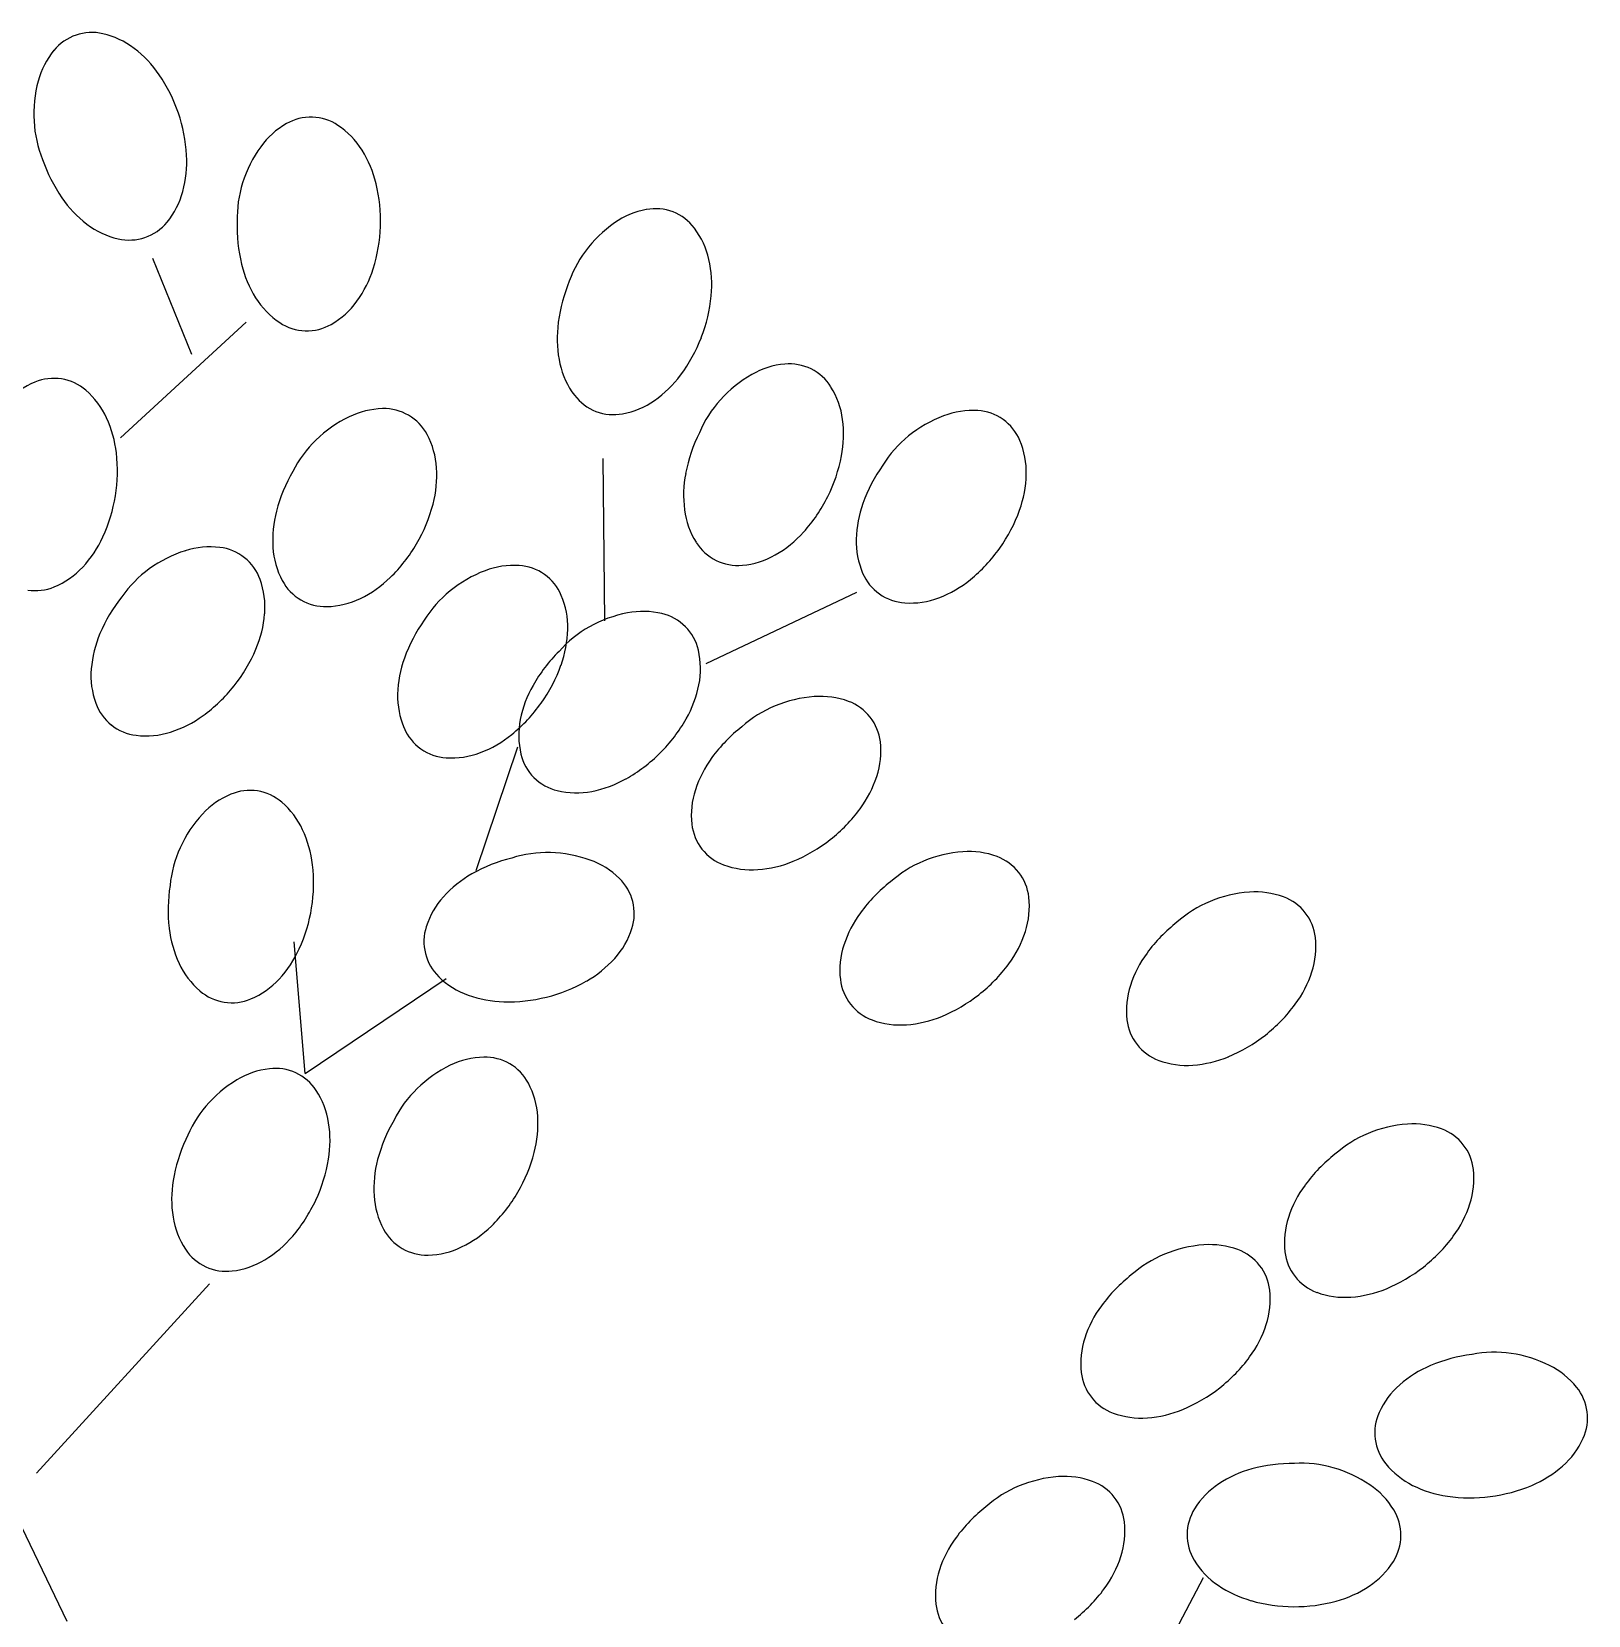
# Model space of a CAD drawing. Header units: millimetres. Extents: x 83956 to 461956, y 36707 to 125807.
# Drawn here: x 134704 to 135488, y 62127 to 62924 of the extents above; entities that cross this region are included whole.
import ezdxf

# ---------------------------------------------------------------- set-up
doc = ezdxf.new("R2010")
doc.units = ezdxf.units.MM
doc.header["$LTSCALE"] = 100
doc.header["$MEASUREMENT"] = 0
doc.layers.add('ARCH', color=9, linetype='CONTINUOUS')

msp = doc.modelspace()

# ---------------------------------------------------------------- linework, layer by layer
at = {"layer": 'ARCH'}
for p, q in [((134785.07, 62761.97), (134765.44, 62810.3)), ((134749.21, 62720.01), (134812.45, 62778.13)), ((134993.06, 62627.84), (134992.16, 62709.46)), ((135044.1, 62606.37), (135119.81, 62642.15)), ((134928.28, 62502.03), (134949.26, 62564.33)), ((134842.14, 62399.8), (134836.63, 62466.21)), ((134842.14, 62399.8), (134913.13, 62447.64)), ((134722.36, 62123.89), (134616.17, 62344.13)), ((134706.84, 62198.7), (134794, 62293.92)), ((135233.46, 62030.97), (135294.47, 62146.04))]:
    msp.add_line(p, q, dxfattribs=at)
for centre, major_axis, start_param, end_param in [((134734.73, 62899.33), (-14.59, 19.94), -0.303257, 0.250042), ((134734.73, 62899.33), (-14.59, 19.93), -0.856771, -0.303472), ((134731.08, 62883.35), (-24.27, 33.16), -1.283545, -0.856785), ((134747.39, 62888.91), (-24.27, 33.17), 0.24997, 0.676729), ((134721.1, 62870.28), (-33.98, 46.44), 4.679974, 4.999761), ((134769.36, 62883.01), (-37.7, 51.53), 0.676717, 0.996504), ((134702.59, 62857.63), (-47.21, 64.54), 4.409209, 4.680159), ((134702.59, 62857.63), (-47.23, 64.52), 4.137887, 4.408837), ((134844.96, 62856.7), (-14.59, 19.93), -0.665449, -0.11215), ((134844.96, 62856.7), (-14.59, 19.94), -1.218574, -0.665275), ((134765.39, 62882.78), (-35.34, 48.33), 0.996819, 1.327132), ((134853.1, 62842.47), (-24.27, 33.17), -0.111973, 0.314787), ((134835.88, 62843.05), (-24.27, 33.17), 4.637799, 5.064558), ((134871.56, 62829.17), (-37.69, 51.53), 0.314922, 0.634709), ((134821.92, 62834.36), (-33.96, 46.45), 4.318309, 4.638096), ((134785.65, 62885.93), (-47.21, 64.54), 1.267515, 1.538465), ((134724.97, 62858.92), (-33.98, 46.44), 3.818365, 4.138152), ((134767.14, 62873.28), (-33.98, 46.44), 1.53836, 1.858147), ((134740.86, 62854.65), (-24.27, 33.17), 3.391595, 3.818355), ((134867.77, 62830.36), (-35.35, 48.33), 0.63468, 0.964993), ((134800.13, 62829.09), (-47.2, 64.54), 4.047321, 4.318272), ((135021.42, 62794.49), (-24.26, 33.17), -0.447077, -0.020317), ((135018.42, 62810.61), (-14.58, 19.94), -1.000399, -0.4471), ((135018.42, 62810.61), (-14.59, 19.94), -1.553793, -1.000494), ((134757.16, 62860.21), (-24.26, 33.17), 1.858442, 2.285202), ((134753.51, 62844.23), (-14.59, 19.94), 2.838303, 3.391602), ((134887.83, 62826.13), (-47.21, 64.54), 0.905544, 1.176494), ((134800.13, 62829.09), (-47.21, 64.54), 3.776291, 4.047242), ((135034.48, 62775.86), (-37.69, 51.53), -0.020357, 0.29943), ((135005.35, 62800.7), (-24.26, 33.17), 4.302727, 4.729486), ((134753.51, 62844.23), (-14.59, 19.94), 2.28495, 2.838249), ((135031.29, 62778.23), (-35.35, 48.32), 0.299321, 0.629634), ((134989.31, 62797.08), (-33.99, 46.43), 3.982642, 4.302429), ((134866.04, 62820.86), (-33.98, 46.44), 1.176478, 1.496265), ((134821.52, 62822.36), (-33.96, 46.45), 3.456694, 3.776481), ((135048.85, 62767.64), (-47.22, 64.53), 0.570134, 0.841084), ((134852.08, 62812.17), (-24.27, 33.17), 1.496247, 1.923007), ((134834.86, 62812.75), (-24.26, 33.17), 3.029651, 3.456411), ((134967, 62799.28), (-47.2, 64.54), 3.712024, 3.982974), ((134843, 62798.52), (-14.59, 19.94), 1.923063, 2.476362), ((134843, 62798.52), (-14.59, 19.94), 2.476363, 3.029662), ((135026.53, 62769.83), (-33.96, 46.45), 0.841504, 1.161291), ((134967, 62799.28), (-47.21, 64.54), 3.44107, 3.712021), ((135010.49, 62766.21), (-24.27, 33.17), 1.16099, 1.58775), ((135087.39, 62716.17), (-24.26, 33.17), -0.539523, -0.112763), ((135085.88, 62732.49), (-14.59, 19.93), -1.0932, -0.539901), ((135085.88, 62732.49), (-14.59, 19.94), 4.63695, 5.190249), ((134721.85, 62710.04), (-24.26, 33.17), -0.237137, 0.189623), ((134715.55, 62725.17), (-14.58, 19.94), -0.790289, -0.23699), ((134715.55, 62725.17), (-14.59, 19.94), -1.343861, -0.790562), ((134984.98, 62785.89), (-33.98, 46.44), 3.121154, 3.440941), ((135098.66, 62696.41), (-37.7, 51.53), -0.112974, 0.206813), ((135071.96, 62723.84), (-24.26, 33.17), 4.210145, 4.636905), ((134704.83, 62712.76), (-24.26, 33.17), 4.51269, 4.93945), ((134997.43, 62756.31), (-14.58, 19.94), 1.587909, 2.141208), ((134994.42, 62772.42), (-24.27, 33.17), 2.694308, 3.121068), ((135095.71, 62699.06), (-35.35, 48.33), 0.207018, 0.537331), ((134689.9, 62705.88), (-33.97, 46.44), 4.192999, 4.512786), ((134892.1, 62673.08), (-37.7, 51.53), -0.179566, 0.140221), ((134882.16, 62693.55), (-24.27, 33.16), -0.606465, -0.179705), ((134881.75, 62709.94), (-14.59, 19.94), -1.159732, -0.606433), ((134881.75, 62709.94), (-14.59, 19.94), 4.570205, 5.123504), ((134997.43, 62756.31), (-14.58, 19.94), 2.141183, 2.694482), ((135055.65, 62721.72), (-33.96, 46.45), 3.890604, 4.210391), ((135186.26, 62671.36), (-37.7, 51.53), -0.268041, 0.051746), ((135178.17, 62692.63), (-24.26, 33.17), -0.694759, -0.267999), ((135179.21, 62708.99), (-14.59, 19.94), -1.248167, -0.694868), ((135179.21, 62708.99), (-14.59, 19.94), 4.481676, 5.034975), ((134867.28, 62702.23), (-24.26, 33.17), 4.143524, 4.570284), ((135112.21, 62686.89), (-47.23, 64.53), 0.477591, 0.748541), ((135183.75, 62674.44), (-35.36, 48.32), 0.051587, 0.381899), ((134889.33, 62675.93), (-35.35, 48.33), 0.140231, 0.470544), ((135164.11, 62702.59), (-24.26, 33.17), 4.055129, 4.481889), ((134667.62, 62703.37), (-47.2, 64.55), 3.922202, 4.193152), ((134850.87, 62701.2), (-33.98, 46.44), 3.823701, 4.143488), ((135033.64, 62725.96), (-47.22, 64.53), 3.619227, 3.890178), ((135198.17, 62659.87), (-47.21, 64.53), 0.322636, 0.593587), ((134904.98, 62662.69), (-47.22, 64.53), 0.411047, 0.681998), ((135090.2, 62691.14), (-33.98, 46.44), 0.748601, 1.068388), ((135147.67, 62703.01), (-33.96, 46.45), 3.735524, 4.055311), ((134667.62, 62703.37), (-47.23, 64.53), 3.650787, 3.921738), ((135033.64, 62725.96), (-47.21, 64.54), 3.34847, 3.61942), ((134883.3, 62668.39), (-33.98, 46.43), 0.681907, 1.001694), ((134829.18, 62706.9), (-47.2, 64.54), 3.552892, 3.823843), ((135073.89, 62689.02), (-24.26, 33.17), 1.068715, 1.495475), ((135177.08, 62667.46), (-33.99, 46.43), 0.593263, 0.91305), ((135126.58, 62710.61), (-47.21, 64.53), 3.464232, 3.735182), ((134688, 62694.03), (-33.98, 46.44), 3.331191, 3.650978), ((134794.25, 62623.96), (-24.26, 33.17), -0.750159, -0.3234), ((134829.18, 62706.9), (-47.22, 64.53), 3.28175, 3.5527), ((135059.97, 62680.36), (-14.59, 19.94), 1.495327, 2.048626), ((135050.31, 62710.97), (-33.97, 46.44), 3.028679, 3.348466), ((135160.64, 62667.89), (-24.27, 33.16), 0.913269, 1.340028), ((134801.15, 62602.28), (-37.69, 51.53), -0.323497, -0.00371), ((134796.19, 62640.24), (-14.59, 19.94), -1.303731, -0.750432), ((134796.19, 62640.24), (-14.58, 19.94), 4.426274, 4.979573), ((134866.88, 62667.36), (-24.27, 33.17), 1.001889, 1.428648), ((135059.97, 62680.36), (-14.58, 19.94), 2.04879, 2.602089), ((135058.46, 62696.69), (-24.26, 33.17), 2.601947, 3.028707), ((135126.58, 62710.61), (-47.21, 64.54), 3.193344, 3.464294), ((134700.04, 62682.82), (-24.27, 33.17), 2.904398, 3.331157), ((134798.82, 62605.49), (-35.36, 48.32), -0.004001, 0.326312), ((134844.82, 62690.83), (-33.98, 46.44), 2.962007, 3.281794), ((134955.38, 62593.35), (-37.69, 51.53), -0.26801, 0.051777), ((134947.29, 62614.61), (-24.27, 33.17), -0.694842, -0.268083), ((134948.33, 62630.97), (-14.59, 19.94), -1.248167, -0.694868), ((134948.33, 62630.97), (-14.59, 19.94), 4.481724, 5.035023), ((135145.55, 62661.49), (-14.59, 19.94), 1.340203, 1.893502), ((134706.34, 62667.69), (-14.58, 19.94), 2.351302, 2.904601), ((134780.77, 62634.69), (-24.27, 33.17), 3.999452, 4.426212), ((134852.42, 62659.65), (-14.59, 19.94), 1.42861, 1.981909), ((134952.88, 62596.43), (-35.35, 48.33), 0.051769, 0.382082), ((135145.55, 62661.49), (-14.59, 19.93), 1.893194, 2.446493), ((135140.73, 62693.22), (-33.98, 46.44), 2.873514, 3.193301), ((134812.41, 62590.14), (-47.21, 64.54), 0.267148, 0.538098), ((134852.42, 62659.65), (-14.58, 19.94), 1.982106, 2.535405), ((134852, 62676.04), (-24.26, 33.17), 2.53547, 2.96223), ((134933.24, 62624.57), (-24.26, 33.17), 4.054999, 4.481759), ((135146.58, 62677.85), (-24.27, 33.17), 2.446649, 2.873409), ((134764.38, 62636.02), (-33.96, 46.45), 3.679915, 3.999702), ((134967.3, 62581.86), (-47.21, 64.53), 0.322639, 0.593589), ((135016.59, 62569.14), (-37.68, 51.54), -0.438623, -0.118835), ((135012.23, 62591.47), (-24.27, 33.16), -0.865806, -0.439046), ((135016.04, 62607.41), (-14.59, 19.94), -1.419092, -0.865793), ((134791.77, 62598.9), (-33.97, 46.44), 0.538153, 0.857941), ((135014.65, 62572.6), (-35.35, 48.32), -0.119104, 0.211209), ((134916.8, 62625), (-33.96, 46.45), 3.735524, 4.055311), ((135016.04, 62607.41), (-14.59, 19.94), 4.310955, 4.864254), ((134743.74, 62644.77), (-47.21, 64.54), 3.408806, 3.679757), ((135026.38, 62555.79), (-47.22, 64.53), 0.151808, 0.422758), ((135000.08, 62603.67), (-24.27, 33.16), 3.883984, 4.310744), ((134775.37, 62600.23), (-24.26, 33.17), 0.858072, 1.284832), ((134946.2, 62589.45), (-33.98, 46.44), 0.59357, 0.913358), ((134895.7, 62632.59), (-47.21, 64.53), 3.464232, 3.735182), ((134743.74, 62644.77), (-47.21, 64.53), 3.137752, 3.408703), ((135006.88, 62566.85), (-33.98, 46.44), 0.422685, 0.742472), ((134983.95, 62606.88), (-33.97, 46.44), 3.564434, 3.884221), ((134759.95, 62594.68), (-14.59, 19.94), 1.284636, 1.837935), ((134929.76, 62589.87), (-24.27, 33.16), 0.913143, 1.339902), ((134895.7, 62632.59), (-47.22, 64.53), 3.193203, 3.464154), ((135103.19, 62525.98), (-37.7, 51.53), -0.557391, -0.237604), ((135101.5, 62548.67), (-24.26, 33.17), -0.984056, -0.557296), ((135107.16, 62564.06), (-14.59, 19.93), -1.537631, -0.984332), ((134756.91, 62626.63), (-33.97, 46.44), 2.818054, 3.137841), ((134990.75, 62570.07), (-24.26, 33.17), 0.742619, 1.169379), ((134964.45, 62617.95), (-47.21, 64.53), 3.293432, 3.564383), ((135101.66, 62529.65), (-35.35, 48.33), -0.237519, 0.092793), ((135107.16, 62564.06), (-14.58, 19.94), 4.192596, 4.745895), ((134759.95, 62594.68), (-14.58, 19.94), 1.838037, 2.391336), ((134761.89, 62610.96), (-24.27, 33.17), 2.391163, 2.817923), ((134914.67, 62583.48), (-14.58, 19.94), 1.340237, 1.893536), ((134909.86, 62615.21), (-33.97, 46.44), 2.873605, 3.193392), ((135111.33, 62511.57), (-47.21, 64.54), 0.03343, 0.30438), ((134914.67, 62583.48), (-14.59, 19.94), 1.893276, 2.446575), ((134915.71, 62599.84), (-24.27, 33.17), 2.446745, 2.873505), ((134964.45, 62617.95), (-47.21, 64.54), 3.022514, 3.293464), ((135090.87, 62562.23), (-24.27, 33.16), 3.765493, 4.192253), ((134974.79, 62566.33), (-14.59, 19.94), 1.169362, 1.722661), ((135093.28, 62524.86), (-33.97, 46.44), 0.304385, 0.624172), ((134974.79, 62566.33), (-14.59, 19.94), 1.722675, 2.275974), ((134975.44, 62598.41), (-33.98, 46.44), 2.70255, 3.022337), ((135075.23, 62567.32), (-33.96, 46.45), 3.446236, 3.766023), ((134820.6, 62502.6), (-24.26, 33.17), -0.234277, 0.192482), ((134814.26, 62517.72), (-14.58, 19.94), -0.78749, -0.234191), ((134814.26, 62517.72), (-14.59, 19.94), -1.340948, -0.787649), ((134978.59, 62582.27), (-24.28, 33.16), 2.275664, 2.702424), ((135077.64, 62529.96), (-24.27, 33.16), 0.623984, 1.050744), ((134837.3, 62487.15), (-37.7, 51.53), 0.192493, 0.51228), ((134803.58, 62505.28), (-24.26, 33.17), 4.515553, 4.942312), ((135057.18, 62580.62), (-47.21, 64.54), 3.17501, 3.445961), ((134788.67, 62498.35), (-33.99, 46.43), 4.195523, 4.51531), ((135061.35, 62528.13), (-14.59, 19.94), 1.050724, 1.604023), ((134833.69, 62488.79), (-35.36, 48.32), 0.512189, 0.842502), ((135057.18, 62580.62), (-47.22, 64.53), 2.903938, 3.174889), ((134965.51, 62430.8), (-47.21, 64.54), -0.386518, -0.115568), ((134964.06, 62451.25), (-35.35, 48.33), -0.657338, -0.327025), ((134963.96, 62447.28), (-37.69, 51.53), -0.977105, -0.657318), ((134971.67, 62468.68), (-24.27, 33.17), -1.404115, -0.977356), ((135061.35, 62528.13), (-14.58, 19.94), 1.604241, 2.15754), ((135065.79, 62559.92), (-33.97, 46.45), 2.584394, 2.904181), ((135176.44, 62451.52), (-35.35, 48.33), -0.237519, 0.092793), ((135177.97, 62447.85), (-37.7, 51.53), -0.557383, -0.237596), ((135176.28, 62470.54), (-24.26, 33.17), -0.984056, -0.557296), ((135181.94, 62485.92), (-14.58, 19.94), -1.537333, -0.984034), ((134766.4, 62495.78), (-47.23, 64.52), 3.924518, 4.195468), ((134954.45, 62450.3), (-33.98, 46.44), -0.115604, 0.204183), ((134983.11, 62480.42), (-14.59, 19.94), 4.325844, 4.879143), ((135067.01, 62543.52), (-24.27, 33.16), 2.157296, 2.584056), ((135181.94, 62485.92), (-14.59, 19.94), 4.192345, 4.745644), ((134853.08, 62482.15), (-47.21, 64.54), 0.783322, 1.054273), ((135186.11, 62433.43), (-47.21, 64.54), 0.03343, 0.30438), ((135322.22, 62427.53), (-37.69, 51.53), -0.557294, -0.237507), ((135320.53, 62450.22), (-24.26, 33.17), -0.984056, -0.557296), ((134766.4, 62495.78), (-47.23, 64.52), 3.653553, 3.924503), ((134942.25, 62461.32), (-24.27, 33.16), 0.203987, 0.630747), ((134983.11, 62480.42), (-14.59, 19.94), 3.772592, 4.325891), ((135165.65, 62484.09), (-24.27, 33.16), 3.765577, 4.192337), ((135320.69, 62431.2), (-35.36, 48.32), -0.237633, 0.09268), ((135326.19, 62465.6), (-14.59, 19.93), -1.537648, -0.984349), ((134926.63, 62466.3), (-14.59, 19.93), 0.630685, 1.183984), ((135168.05, 62446.73), (-33.97, 46.44), 0.304374, 0.624161), ((135330.36, 62413.12), (-47.21, 64.54), 0.033399, 0.304349), ((135326.19, 62465.6), (-14.58, 19.94), 4.19265, 4.745949), ((134830.81, 62479.57), (-33.97, 46.44), 1.054191, 1.373978), ((134967.49, 62485.39), (-24.26, 33.18), 3.346107, 3.772867), ((135150.01, 62489.19), (-33.98, 46.44), 3.445785, 3.765573), ((135309.9, 62463.78), (-24.25, 33.18), 3.766089, 4.192849), ((134786.8, 62486.49), (-33.97, 46.44), 3.334137, 3.653924), ((134926.63, 62466.3), (-14.59, 19.94), 1.184261, 1.73756), ((134955.29, 62496.42), (-33.98, 46.44), 3.025989, 3.345776), ((135152.42, 62451.83), (-24.27, 33.16), 0.623973, 1.050733), ((135312.31, 62426.41), (-33.98, 46.44), 0.304212, 0.623999), ((134815.89, 62472.65), (-24.26, 33.17), 1.37396, 1.80072), ((135131.96, 62502.49), (-47.22, 64.53), 3.174896, 3.445846), ((135294.26, 62468.87), (-33.97, 46.45), 3.446067, 3.765854), ((134798.87, 62475.32), (-24.26, 33.17), 2.90732, 3.33408), ((134938.07, 62478.04), (-24.27, 33.17), 1.737485, 2.164244), ((134944.22, 62515.92), (-47.2, 64.54), 2.755221, 3.026172), ((135136.13, 62450), (-14.59, 19.94), 1.050724, 1.604023), ((135296.67, 62431.51), (-24.26, 33.17), 0.624244, 1.051003), ((134805.22, 62460.21), (-14.58, 19.94), 1.800868, 2.354167), ((134805.22, 62460.21), (-14.58, 19.94), 2.354077, 2.907376), ((134943.64, 62493.51), (-33.98, 46.44), 2.164226, 2.484013), ((134944.22, 62515.92), (-47.21, 64.54), 2.484168, 2.755119), ((135136.13, 62450), (-14.58, 19.94), 1.604241, 2.15754), ((135131.96, 62502.49), (-47.21, 64.54), 2.904096, 3.175046), ((135276.21, 62482.17), (-47.21, 64.54), 3.175005, 3.445956), ((135141.79, 62465.39), (-24.27, 33.16), 2.157296, 2.584056), ((135140.57, 62481.79), (-33.97, 46.45), 2.584394, 2.904181), ((135280.38, 62429.68), (-14.58, 19.94), 1.051003, 1.604302), ((135276.21, 62482.17), (-47.21, 64.54), 2.904022, 3.174972), ((135280.38, 62429.68), (-14.59, 19.94), 1.604116, 2.157415), ((134828.97, 62361.48), (-24.27, 33.17), -0.513369, -0.086609), ((134827.03, 62377.76), (-14.59, 19.93), -1.066741, -0.513442), ((134943.04, 62346.57), (-37.7, 51.53), -0.179573, 0.140214), ((134933.11, 62367.03), (-24.27, 33.17), -0.6064, -0.179641), ((134932.69, 62383.42), (-14.58, 19.94), -1.159567, -0.606268), ((134932.69, 62383.42), (-14.59, 19.94), 4.570257, 5.123556), ((135286.04, 62445.07), (-24.26, 33.18), 2.157762, 2.584521), ((135284.82, 62461.47), (-33.98, 46.44), 2.584145, 2.903932), ((134840.76, 62342.03), (-37.7, 51.53), -0.08648, 0.233307), ((134827.03, 62377.76), (-14.59, 19.94), 4.66328, 5.216579), ((134918.23, 62375.71), (-24.26, 33.17), 4.143532, 4.570292), ((134813.34, 62368.74), (-24.27, 33.17), 4.236526, 4.663286), ((134940.28, 62349.41), (-35.35, 48.33), 0.140274, 0.470587), ((134837.74, 62344.61), (-35.36, 48.32), 0.23316, 0.563473), ((134901.81, 62374.68), (-33.98, 46.44), 3.823701, 4.143488), ((134797.1, 62366.19), (-33.98, 46.44), 3.916643, 4.23643), ((134955.93, 62336.17), (-47.2, 64.55), 0.411417, 0.682368), ((135401.79, 62310.73), (-37.7, 51.53), -0.557374, -0.237587), ((135400.1, 62333.42), (-24.27, 33.16), -0.984307, -0.557547), ((135405.76, 62348.8), (-14.58, 19.94), -1.53727, -0.983971), ((134854.56, 62332.88), (-47.21, 64.54), 0.504302, 0.775253), ((135400.27, 62314.4), (-35.35, 48.32), -0.237577, 0.092736), ((135405.76, 62348.8), (-14.59, 19.94), 4.192433, 4.745732), ((134774.98, 62369.85), (-47.21, 64.54), 3.645896, 3.916847), ((134934.24, 62341.87), (-33.98, 46.44), 0.68203, 1.001817), ((134880.13, 62380.38), (-47.22, 64.53), 3.552633, 3.823584), ((135409.93, 62296.32), (-47.21, 64.54), 0.033392, 0.304342), ((135389.47, 62346.98), (-24.27, 33.17), 3.765605, 4.192365), ((134832.44, 62336.54), (-33.98, 46.44), 0.77505, 1.094837), ((134917.83, 62340.84), (-24.26, 33.17), 1.002035, 1.428795), ((134880.13, 62380.38), (-47.21, 64.54), 3.281861, 3.552812), ((135391.88, 62309.61), (-33.98, 46.44), 0.304216, 0.624004), ((134774.98, 62369.85), (-47.22, 64.53), 3.374816, 3.645767), ((135373.84, 62352.07), (-33.97, 46.45), 3.446067, 3.765854), ((134816.19, 62333.99), (-24.27, 33.17), 1.094934, 1.521693), ((134895.77, 62364.32), (-33.97, 46.44), 2.962059, 3.281846), ((135376.24, 62314.71), (-24.27, 33.17), 0.624013, 1.050772), ((134792.04, 62355.31), (-33.98, 46.44), 3.055069, 3.374856), ((134903.36, 62333.13), (-14.59, 19.94), 1.428647, 1.981946), ((135355.79, 62365.37), (-47.21, 64.54), 3.175001, 3.445952), ((134802.5, 62324.97), (-14.59, 19.94), 1.521687, 2.074986), ((134903.36, 62333.13), (-14.58, 19.94), 1.982086, 2.535385), ((134902.95, 62349.52), (-24.27, 33.17), 2.535183, 2.961943), ((135297.74, 62253.6), (-35.35, 48.32), -0.237589, 0.092724), ((135299.26, 62249.94), (-37.69, 51.53), -0.557212, -0.237425), ((135297.58, 62272.62), (-24.26, 33.17), -0.984056, -0.557296), ((135303.24, 62288.01), (-14.59, 19.94), -1.537458, -0.984159), ((135359.95, 62312.88), (-14.59, 19.94), 1.050841, 1.60414), ((134802.5, 62324.97), (-14.59, 19.93), 2.074852, 2.628151), ((134800.57, 62341.25), (-24.26, 33.17), 2.628383, 3.055142), ((135307.4, 62235.52), (-47.21, 64.54), 0.033399, 0.304349), ((135303.24, 62288.01), (-14.59, 19.94), 4.192427, 4.745726), ((135355.79, 62365.37), (-47.21, 64.54), 2.904022, 3.174972), ((135286.95, 62286.18), (-24.27, 33.16), 3.765577, 4.192337), ((135359.95, 62312.88), (-14.59, 19.94), 1.604135, 2.157434), ((135364.39, 62344.67), (-33.98, 46.44), 2.584153, 2.90394), ((135289.35, 62248.82), (-33.98, 46.44), 0.304212, 0.623999), ((135365.61, 62328.27), (-24.27, 33.16), 2.157283, 2.584043), ((135273.72, 62253.91), (-24.27, 33.17), 0.624002, 1.050761), ((135271.31, 62291.28), (-33.99, 46.43), 3.445617, 3.765405), ((135439.8, 62179.17), (-47.21, 64.54), -0.503445, -0.232495), ((135440.75, 62199.65), (-35.36, 48.32), -0.774691, -0.444378), ((135440.18, 62195.72), (-37.72, 51.51), -1.094668, -0.774881), ((135253.26, 62304.57), (-47.22, 64.53), 3.174858, 3.445808), ((135431.09, 62199.83), (-33.97, 46.44), -0.232587, 0.0872), ((135450.34, 62216.08), (-24.26, 33.17), -1.520991, -1.094232), ((135257.43, 62252.09), (-14.59, 19.94), 1.050841, 1.60414), ((135420.26, 62212.21), (-24.26, 33.17), 0.087266, 0.514026), ((135257.43, 62252.09), (-14.59, 19.94), 1.604116, 2.157415), ((135253.26, 62304.57), (-47.21, 64.54), 2.904031, 3.174982), ((135463.07, 62226.4), (-14.59, 19.94), 4.20882, 4.762119), ((135263.09, 62267.47), (-24.25, 33.18), 2.15778, 2.58454), ((135261.87, 62283.87), (-33.98, 46.44), 2.584145, 2.903932), ((135405.33, 62218.97), (-14.59, 19.94), 0.513812, 1.067111), ((135463.07, 62226.4), (-14.58, 19.94), 3.655639, 4.208938), ((135405.33, 62218.97), (-14.58, 19.94), 1.067334, 1.620633), ((135448.14, 62233.17), (-24.27, 33.17), 3.22871, 3.65547), ((135339.7, 62123.62), (-47.2, 64.55), -0.637249, -0.366299), ((135343.37, 62143.79), (-35.35, 48.33), -0.908345, -0.578032), ((135418.06, 62229.29), (-24.27, 33.17), 1.620503, 2.047262), ((135226.07, 62133.24), (-37.7, 51.53), -0.557383, -0.237596), ((135224.39, 62155.93), (-24.26, 33.17), -0.984047, -0.557287), ((135230.05, 62171.31), (-14.58, 19.94), -1.537333, -0.984034), ((135333.82, 62145.26), (-33.97, 46.44), -0.36651, -0.046723), ((135342.28, 62139.97), (-37.69, 51.53), -1.228083, -0.908296), ((135437.31, 62245.54), (-33.97, 46.44), 2.909096, 3.228883), ((135224.55, 62136.91), (-35.35, 48.32), -0.237589, 0.092724), ((135230.05, 62171.31), (-14.59, 19.94), 4.192433, 4.745732), ((135324.75, 62158.97), (-24.26, 33.17), -0.046665, 0.380095), ((135355.07, 62158.79), (-24.27, 33.17), 4.628072, 5.054832), ((135425.4, 62244.01), (-33.98, 46.44), 2.047172, 2.366959), ((135428.6, 62266.2), (-47.21, 64.54), 2.367108, 2.638058), ((135428.6, 62266.2), (-47.21, 64.54), 2.638155, 2.909105), ((135234.21, 62118.83), (-47.21, 64.54), 0.03343, 0.30438), ((135310.85, 62167.66), (-14.58, 19.94), 0.380128, 0.933427), ((135369.06, 62167.32), (-14.59, 19.94), 4.074928, 4.628227), ((135213.76, 62169.49), (-24.27, 33.17), 3.765605, 4.192365), ((135216.16, 62132.12), (-33.97, 46.44), 0.304374, 0.624161), ((135310.85, 62167.66), (-14.58, 19.94), 0.93336, 1.486659), ((135369.06, 62167.32), (-14.59, 19.94), 3.521539, 4.074838), ((135198.12, 62174.58), (-33.99, 46.43), 3.445617, 3.765405), ((135324.85, 62176.2), (-24.27, 33.17), 1.486581, 1.913341), ((135200.53, 62137.22), (-24.27, 33.17), 0.624002, 1.050761), ((135355.17, 62176.02), (-24.27, 33.17), 3.094811, 3.521571), ((135180.07, 62187.88), (-47.21, 64.54), 3.17501, 3.445961), ((135334.09, 62189.8), (-33.96, 46.45), 1.913618, 2.233405), ((135346.09, 62189.73), (-33.97, 46.44), 2.775083, 3.09487), ((135184.24, 62135.39), (-14.59, 19.94), 1.050841, 1.60414), ((135340.22, 62211.37), (-47.23, 64.52), 2.232887, 2.503837), ((135340.22, 62211.37), (-47.21, 64.54), 2.504153, 2.775104)]:
    msp.add_ellipse(centre, major_axis=major_axis, ratio=1, start_param=start_param, end_param=end_param, dxfattribs=at)

doc.saveas('drawing.dxf')
